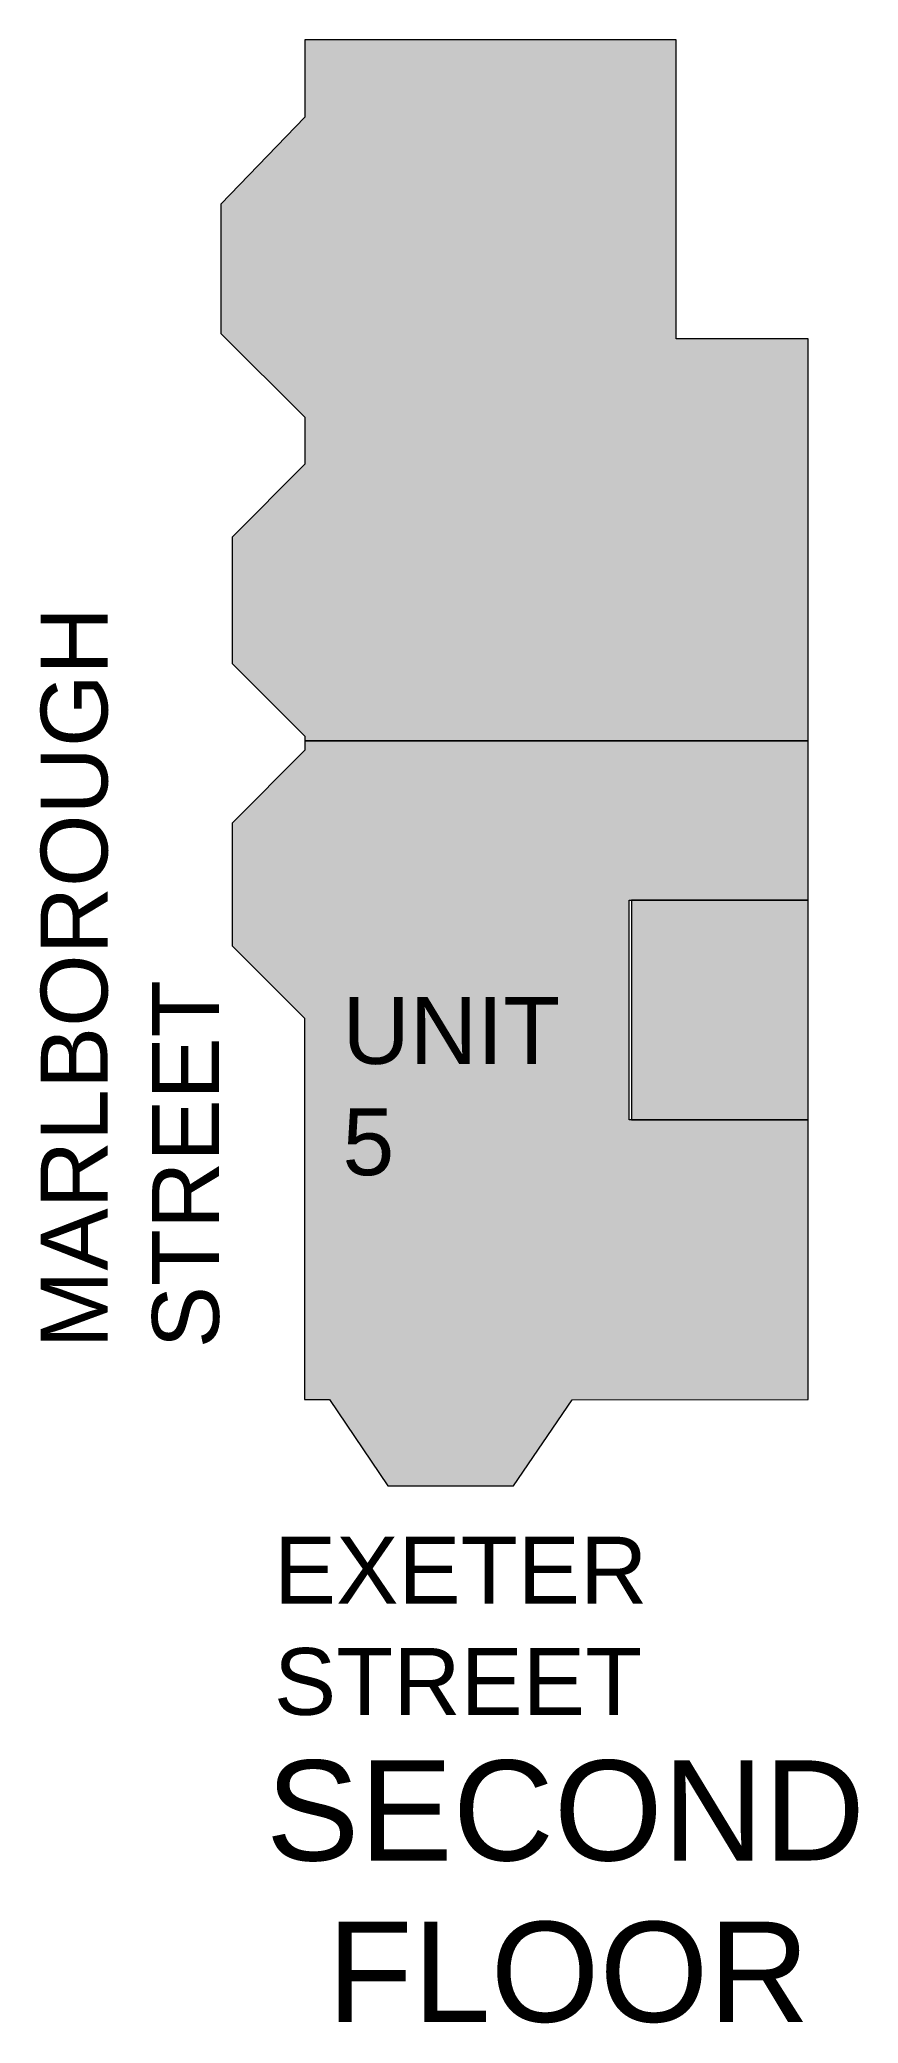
# Model space of a CAD drawing. Header units: inches. Extents: x 244 to 1417, y -3939 to 1080.
# Drawn here: x 829 to 1417, y -346 to 1080 of the extents above.
import ezdxf

# ---------------------------------------------------------------- set-up
doc = ezdxf.new("R2010")
doc.units = ezdxf.units.IN
doc.header["$MEASUREMENT"] = 0
for name, color, linetype, lineweight in [('A-DETL', 90, 'Continuous', 9), ('A-DETL-GENF', 92, 'Continuous', 9), ('G-ANNO-TEXT', 231, 'Continuous', 9)]:
    doc.layers.add(name, color=color, linetype=linetype, lineweight=lineweight)
doc.styles.add('Arial', font='arial.ttf', dxfattribs={"height": 48})
doc.styles.add('Arial_1', font='arial.ttf', dxfattribs={"height": 72})

msp = doc.modelspace()

# ---------------------------------------------------------------- hatches: boundary and pattern name
at = {"layer": 'A-DETL-GENF'}
for color, points in [(9, [(1019.8, 575.9), (1381.5, 575.9), (1381.5, 864.9), (1286.5, 864.9), (1286.5, 1079.9), (1019.8, 1079.9), (1019.8, 1024.2), (959.5, 961.6), (959.5, 868.8), (1019.8, 808.6), (1019.8, 774.8), (967.5, 722.4), (967.5, 631.5), (1019.8, 579.2)]), (11, [(1079.5, 40.3), (1169.6, 40.5), (1211.8, 102.3), (1381.5, 102.5), (1381.5, 303.5), (1252.9, 303.5), (1252.9, 461.5), (1381.5, 461.5), (1381.5, 575.9), (1019.8, 575.9), (1019.5, 568.8), (967.5, 516.8), (967.5, 428.5), (1019.5, 376.5), (1019.8, 102.5), (1037.7, 102.3), (1079.3, 40.5)]), (55, [(1286.5, 303.5), (1381.5, 303.5), (1381.5, 461.5), (1254.5, 461.5), (1254.5, 303.5)])]:
    msp.add_hatch(color=color, dxfattribs=at).paths.add_polyline_path(points, flags=0)

# ---------------------------------------------------------------- linework, layer by layer
at = {"layer": 'A-DETL'}
for p, q in [((1286.5, 1079.9), (1019.8, 1079.9)), ((1019.8, 1079.9), (1019.8, 1024.2)), ((1286.5, 864.9), (1286.5, 1079.9)), ((1019.8, 1024.2), (959.5, 961.6)), ((959.5, 961.6), (959.5, 868.8)), ((959.5, 868.8), (1019.8, 808.6)), ((1381.5, 864.9), (1286.5, 864.9)), ((1381.5, 575.9), (1381.5, 864.9)), ((1019.8, 808.6), (1019.8, 774.8)), ((1019.8, 774.8), (967.5, 722.4)), ((967.5, 722.4), (967.5, 631.5)), ((967.5, 631.5), (1019.8, 579.2)), ((1019.8, 579.2), (1019.8, 575.9)), ((1019.8, 575.9), (1381.5, 575.9)), ((1381.5, 461.5), (1254.5, 461.5)), ((1254.5, 461.5), (1254.5, 303.5)), ((1381.5, 303.5), (1381.5, 461.5)), ((1254.5, 303.5), (1381.5, 303.5))]:
    msp.add_line(p, q, dxfattribs=at)
at = {"layer": 'A-DETL', "lineweight": 15}
for p, q in [((1381.5, 575.9), (1019.8, 575.9)), ((1019.8, 575.9), (1019.8, 569.1)), ((1381.5, 461.5), (1381.5, 575.9)), ((1019.8, 569.1), (967.5, 516.8)), ((967.5, 516.8), (967.5, 428.5)), ((1252.9, 303.5), (1252.9, 461.5)), ((1252.9, 461.5), (1381.5, 461.5)), ((967.5, 428.5), (1019.5, 376.5)), ((1019.5, 376.5), (1019.5, 102.5)), ((1381.5, 303.5), (1252.9, 303.5)), ((1381.5, 102.5), (1381.5, 303.5)), ((1019.5, 102.5), (1037.5, 102.5)), ((1037.5, 102.5), (1079.5, 40.3)), ((1169.6, 40.5), (1211.8, 102.3)), ((1211.8, 102.3), (1381.5, 102.5)), ((1079.5, 40.3), (1169.6, 40.5))]:
    msp.add_line(p, q, dxfattribs=at)

# ---------------------------------------------------------------- texts
at = {"layer": 'G-ANNO-TEXT', "color": 7, "char_height": 48, "attachment_point": 1, "rotation": 90, "style": 'Arial'}
for s, insert, width in [('MARLBOROUGH ', (830.1, 139.3), 690.84), ('STREET', (910.1, 139.3), 329.664)]:
    msp.add_mtext(s, dxfattribs=dict(at, insert=insert, width=width))
at = {"layer": 'G-ANNO-TEXT', "color": 7, "attachment_point": 1}
for s, insert, char_height, width, style in [('UNIT ', (1046.8, 391.7), 48, 218.16, 'Arial'), ('5', (1046.8, 311.7), 48, 46.056, 'Arial'), ('EXETER ', (997.6, 3.8), 48, 358.752, 'Arial'), ('STREET', (997.6, -76.2), 48, 329.664, 'Arial'), ('SECOND ', (991.9, -156.9), 72, 564.792, 'Arial_1'), ('FLOOR', (1035.9, -272.9), 72, 426.624, 'Arial_1')]:
    msp.add_mtext(s, dxfattribs=dict(at, insert=insert, char_height=char_height, width=width, style=style))

doc.saveas('drawing.dxf')
